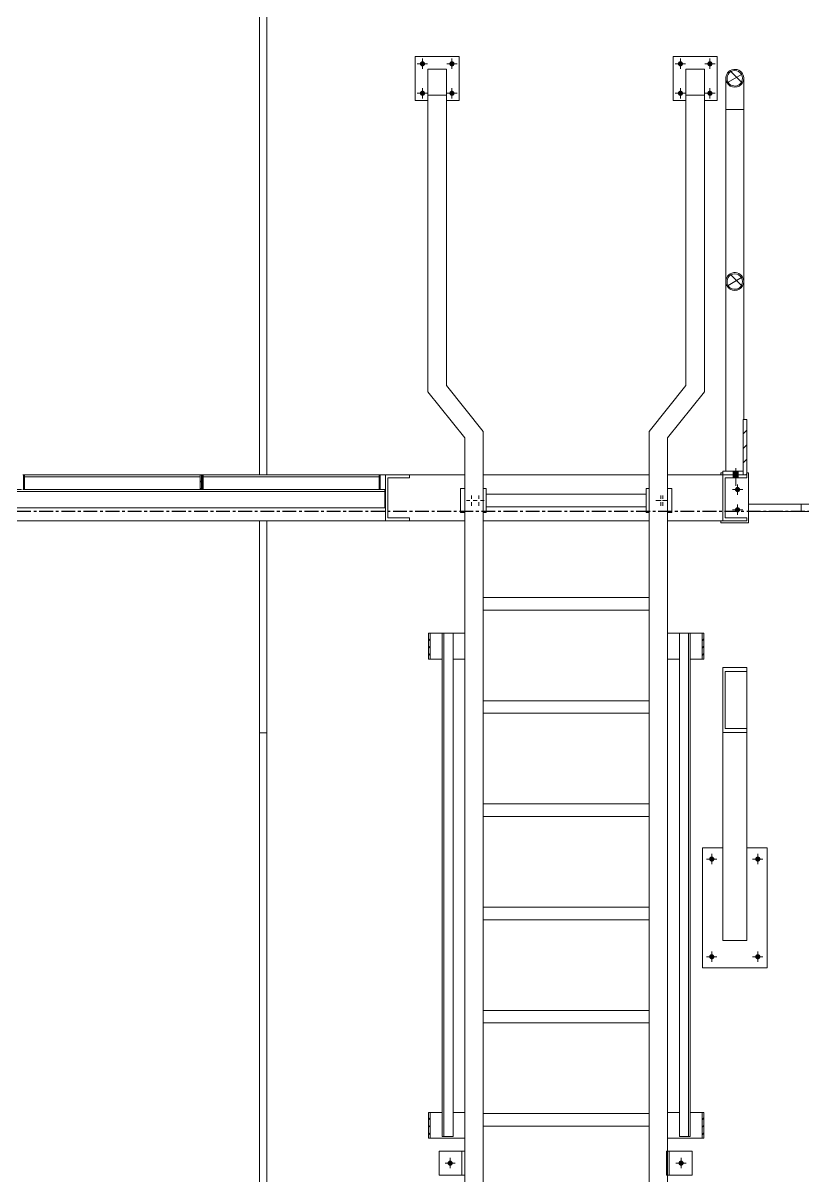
# Model space of a CAD drawing. Header units: millimetres. Extents: x -153298 to 620751, y -313239 to 250031.
# Drawn here: x 108016 to 110132, y 28424 to 31551 of the extents above; entities that cross this region are included whole.
import ezdxf

# ---------------------------------------------------------------- set-up
doc = ezdxf.new("R2010")
doc.units = ezdxf.units.MM
doc.linetypes.add('CENTER', pattern=[2, 1.25, -0.25, 0.25, -0.25])
doc.linetypes.add('XKITLINE00', pattern=[0])
doc.layers.add('000 - EXISTING_BUILDING_MAIN_COLOR_1', color=1, linetype='Continuous')
doc.layers.add('000 - EXISTING_CONCRETE_MAIN_COLOR_1', color=1, linetype='Continuous')
doc.layers.add('Bolt', color=1, linetype='Continuous', lineweight=0)
doc.layers.add('Part', color=2, linetype='Continuous', lineweight=0)

# ---------------------------------------------------------------- blocks, each defined once
blk = doc.blocks.new('*A243242')
at = {"layer": '000 - EXISTING_BUILDING_MAIN_COLOR_1', "linetype": 'XKITLINE00', "lineweight": 0}
for p, q in [((800.158102, 32.471708), (800.182102, 32.495708)), ((800.158102, 32.314553), (800.182102, 32.338553))]:
    blk.add_line(p, q, dxfattribs=at)
blk = doc.blocks.new('*A251250')
at = {"layer": '000 - EXISTING_BUILDING_MAIN_COLOR_1', "linetype": 'XKITLINE00', "lineweight": 0}
for p, q in [((814.892437, 18.788862), (814.892437, 18.788862)), ((814.892437, 18.788862), (814.892437, 18.788862)), ((808.992148, 18.668713), (808.951125, 18.62769)), ((814.93345, 18.66874), (814.892437, 18.627727)), ((808.992148, 18.50754), (808.951125, 18.466517)), ((808.992148, 18.346368), (808.951125, 18.305345)), ((814.93345, 18.507605), (814.892437, 18.466592)), ((814.93345, 18.34647), (814.892437, 18.305456))]:
    blk.add_line(p, q, dxfattribs=at)
blk = doc.blocks.new('*A252251')
at = {"layer": '000 - EXISTING_BUILDING_MAIN_COLOR_1', "linetype": 'XKITLINE00', "lineweight": 0}
for p, q in [((808.992148, 29.068713), (808.951125, 29.02769)), ((814.892437, 29.188862), (814.892437, 29.188862)), ((814.892437, 29.188862), (814.892437, 29.188862)), ((814.93345, 29.06874), (814.892437, 29.027727)), ((808.992148, 28.90754), (808.951125, 28.866517)), ((814.93345, 28.907605), (814.892437, 28.866592)), ((808.992148, 28.746368), (808.951125, 28.705345)), ((814.93345, 28.74647), (814.892437, 28.705456))]:
    blk.add_line(p, q, dxfattribs=at)
blk = doc.blocks.new('*A253252')
at = {"layer": '000 - EXISTING_BUILDING_MAIN_COLOR_1', "linetype": 'XKITLINE00', "lineweight": 0}
blk.add_line((815.342122, 32.628862), (815.342122, 32.628862), dxfattribs=at)
blk.add_line((815.342122, 32.628862), (815.342122, 32.628862), dxfattribs=at)
blk = doc.blocks.new('*A254253')
at = {"layer": '000 - EXISTING_BUILDING_MAIN_COLOR_1', "linetype": 'XKITLINE00', "lineweight": 0}
for p, q in [((803.998102, 32.471708), (804.022102, 32.495708)), ((803.998102, 32.314553), (804.022102, 32.338553))]:
    blk.add_line(p, q, dxfattribs=at)
blk = doc.blocks.new('*A255254')
at = {"layer": '000 - EXISTING_BUILDING_MAIN_COLOR_1', "linetype": 'XKITLINE00', "lineweight": 0}
for p, q in [((804.038102, 32.471708), (804.062102, 32.495708)), ((804.038102, 32.314553), (804.062102, 32.338553))]:
    blk.add_line(p, q, dxfattribs=at)
blk = doc.blocks.new('*A256255')
at = {"layer": '000 - EXISTING_BUILDING_MAIN_COLOR_1', "linetype": 'XKITLINE00', "lineweight": 0}
for p, q in [((807.878102, 32.471708), (807.902102, 32.495708)), ((807.878102, 32.314553), (807.902102, 32.338553))]:
    blk.add_line(p, q, dxfattribs=at)
blk = doc.blocks.new('*A257256')
at = {"layer": '000 - EXISTING_BUILDING_MAIN_COLOR_1', "linetype": 'XKITLINE00', "lineweight": 0}
for p, q in [((815.782121, 33.514554), (815.862121, 33.594554)), ((815.782121, 33.200245), (815.862121, 33.280245)), ((815.782121, 32.885937), (815.862121, 32.965937)), ((815.839357, 32.628863), (815.862121, 32.651628))]:
    blk.add_line(p, q, dxfattribs=at)
blk = doc.blocks.new('*A26142534')
at = {"layer": '000 - EXISTING_BUILDING_MAIN_COLOR_1', "linetype": 'XKITLINE00', "lineweight": 0}
for p, q in [((792.38212, 32.308862), (792.398102, 32.308862)), ((792.422102, 32.308862), (796.238102, 32.308862)), ((796.262102, 32.308862), (796.278102, 32.308862)), ((796.302102, 32.308862), (800.118102, 32.308862)), ((800.142102, 32.308862), (800.158102, 32.308862)), ((800.182102, 32.308862), (803.998102, 32.308862)), ((804.022102, 32.308862), (804.038102, 32.308862)), ((804.062102, 32.308862), (807.878102, 32.308862)), ((808.006182, 32.308862), (807.902102, 32.308862)), ((808.006182, 31.908862), (808.006182, 32.308862)), ((792.38212, 32.268862), (808.006182, 32.268862)), ((792.38212, 31.908862), (808.006182, 31.908862))]:
    blk.add_line(p, q, dxfattribs=at)
blk = doc.blocks.new('*A26152535')
at = {"layer": '000 - EXISTING_BUILDING_MAIN_COLOR_1', "linetype": 'XKITLINE00', "lineweight": 0}
for p, q in [((800.182102, 32.628862), (803.998102, 32.628862)), ((800.182102, 32.580862), (803.998102, 32.580862))]:
    blk.add_line(p, q, dxfattribs=at)
blk = doc.blocks.new('*A26192536')
at = {"layer": '000 - EXISTING_CONCRETE_MAIN_COLOR_1', "linetype": 'XKITLINE00', "lineweight": 0}
blk.add_line((805.286157, 27.028862), (805.446157, 27.028862), dxfattribs=at)
blk = doc.blocks.new('*A26222539')
at = {"layer": '000 - EXISTING_BUILDING_MAIN_COLOR_1', "linetype": 'XKITLINE00', "lineweight": 0}
blk.add_line((805.286157, 32.628862), (805.286157, 68.228862), dxfattribs=at)
blk = doc.blocks.new('*A26252542')
at = {"layer": 'Part', "linetype": 'XKITLINE00', "lineweight": 0}
for p, q in [((805.446157, 32.628862), (805.446157, 68.228862)), ((815.902123, 31.988862), (817.286157, 31.988862))]:
    blk.add_line(p, q, dxfattribs=at)
blk = doc.blocks.new('*A26272544')
at = {"layer": '000 - EXISTING_BUILDING_MAIN_COLOR_1', "linetype": 'XKITLINE00', "lineweight": 0}
for p, q in [((792.38212, 32.628862), (792.398102, 32.628862)), ((796.262102, 32.628862), (796.278102, 32.628862)), ((800.142102, 32.628862), (800.158102, 32.628862)), ((804.022102, 32.628862), (804.038102, 32.628862)), ((807.902102, 32.628862), (808.022182, 32.628862)), ((808.542182, 32.628862), (809.742341, 32.628862)), ((810.142341, 32.628862), (813.742283, 32.628862)), ((814.142283, 32.628862), (815.342123, 32.628862)), ((792.38212, 31.628862), (808.022182, 31.628862)), ((808.542182, 31.628862), (809.742341, 31.628862)), ((810.142341, 31.628862), (813.742283, 31.628862)), ((814.142283, 31.628862), (815.342123, 31.628862))]:
    blk.add_line(p, q, dxfattribs=at)
blk = doc.blocks.new('*A26582571')
at = {"layer": '000 - EXISTING_BUILDING_MAIN_COLOR_1', "linetype": 'XKITLINE00', "lineweight": 0}
blk.add_line((805.286157, 0.788862), (805.286157, 31.628862), dxfattribs=at)
blk = doc.blocks.new('*A26682581')
at = {"layer": '000 - EXISTING_BUILDING_MAIN_COLOR_1', "linetype": 'XKITLINE00', "lineweight": 0}
for p, q in [((814.542872, 34.569255), (814.542872, 40.868862)), ((814.942872, 40.868862), (814.542872, 40.868862)), ((814.942872, 34.428862), (814.942872, 40.868862)), ((813.742283, 33.569255), (814.542872, 34.569255)), ((814.142283, 33.428862), (814.942872, 34.428862)), ((813.742283, 1.428862), (813.742283, 33.569255)), ((814.142283, 29.188862), (814.142283, 33.428862)), ((814.142283, 18.788862), (814.142283, 28.628862)), ((814.142283, 1.428862), (814.142283, 18.228862))]:
    blk.add_line(p, q, dxfattribs=at)
blk = doc.blocks.new('*A26692582')
at = {"layer": '000 - EXISTING_BUILDING_MAIN_COLOR_1', "linetype": 'XKITLINE00', "lineweight": 0}
for p, q in [((809.341752, 40.868862), (808.941752, 40.868862)), ((808.941752, 40.868862), (808.941752, 34.428862)), ((809.341752, 34.569255), (809.341752, 40.868862)), ((810.142341, 33.569255), (809.341752, 34.569255)), ((808.941752, 34.428862), (809.742341, 33.428862)), ((810.142341, 1.428862), (810.142341, 33.569255)), ((809.742341, 29.188862), (809.742341, 33.428862)), ((809.742341, 18.788862), (809.742341, 28.628862)), ((809.742341, 1.428862), (809.742341, 18.228862))]:
    blk.add_line(p, q, dxfattribs=at)
blk = doc.blocks.new('*A26702583')
at = {"layer": 'Part', "linetype": 'XKITLINE00', "lineweight": 0}
for p, q in [((815.902123, 31.828862), (817.286157, 31.828862)), ((805.446157, 0.788862), (805.446157, 31.628862))]:
    blk.add_line(p, q, dxfattribs=at)
blk = doc.blocks.new('*A27272638')
at = {"layer": '000 - EXISTING_BUILDING_MAIN_COLOR_1', "linetype": 'XKITLINE00', "lineweight": 0}
for p, q in [((800.182102, 32.628862), (800.158102, 32.628862)), ((800.158102, 32.628862), (800.158102, 32.308862)), ((800.182102, 32.308862), (800.182102, 32.628862)), ((800.158102, 32.308862), (800.182102, 32.308862))]:
    blk.add_line(p, q, dxfattribs=at)
blk = doc.blocks.new('*A27702680')
at = {"layer": '000 - EXISTING_BUILDING_MAIN_COLOR_1', "linetype": 'XKITLINE00', "lineweight": 0}
for p, q in [((808.94172, 40.868872), (808.941752, 41.428862)), ((808.941752, 41.428862), (809.341752, 41.428862)), ((809.34172, 40.868872), (809.341752, 41.428862)), ((808.94172, 40.868872), (809.34172, 40.868872))]:
    blk.add_line(p, q, dxfattribs=at)
blk = doc.blocks.new('*A27712681')
at = {"layer": '000 - EXISTING_BUILDING_MAIN_COLOR_1', "linetype": 'XKITLINE00', "lineweight": 0}
for p, q in [((809.62193, 41.708862), (808.66193, 41.708862)), ((808.66193, 41.708862), (808.66193, 40.748862)), ((809.62193, 40.748862), (809.62193, 41.708862)), ((808.66193, 40.748862), (808.941725, 40.748862)), ((809.341752, 40.748862), (809.62193, 40.748862))]:
    blk.add_line(p, q, dxfattribs=at)
blk = doc.blocks.new('*A27722682')
at = {"layer": '000 - EXISTING_BUILDING_MAIN_COLOR_1', "linetype": 'XKITLINE00', "lineweight": 0}
for p, q in [((815.455935, 36.738863), (815.748305, 36.907663)), ((815.51772, 36.969448), (815.748305, 36.738863))]:
    blk.add_line(p, q, dxfattribs=at)
for radius, start, end in [(0.1944, 30, 210), (0.1688, 150, 330), (0.1944, 210, 30), (0.1688, 330, 150)]:
    blk.add_arc((815.60212, 36.823263), radius, start, end, dxfattribs=at)
blk = doc.blocks.new('*A27732683')
at = {"layer": '000 - EXISTING_BUILDING_MAIN_COLOR_1'}
for points in [[(814.478, 41.538), (814.474, 41.527), (814.469, 41.518), (814.462, 41.509), (814.454, 41.502), (814.444, 41.497), (814.434, 41.494), (814.423, 41.493), (814.412, 41.494), (814.401, 41.497), (814.392, 41.502), (814.383, 41.509), (814.376, 41.518), (814.371, 41.527), (814.368, 41.538), (814.367, 41.549), (814.368, 41.56), (814.371, 41.57), (814.376, 41.58), (814.383, 41.588), (814.392, 41.595), (814.401, 41.601), (814.412, 41.604), (814.423, 41.605), (814.434, 41.604), (814.444, 41.601), (814.454, 41.595), (814.462, 41.588), (814.469, 41.58), (814.474, 41.57), (814.478, 41.56), (814.479, 41.549)], [(815.118, 41.538), (815.114, 41.527), (815.109, 41.518), (815.102, 41.509), (815.094, 41.502), (815.084, 41.497), (815.074, 41.494), (815.063, 41.493), (815.052, 41.494), (815.041, 41.497), (815.032, 41.502), (815.023, 41.509), (815.016, 41.518), (815.011, 41.527), (815.008, 41.538), (815.007, 41.549), (815.008, 41.56), (815.011, 41.57), (815.016, 41.58), (815.023, 41.588), (815.032, 41.595), (815.041, 41.601), (815.052, 41.604), (815.063, 41.605), (815.074, 41.604), (815.084, 41.601), (815.094, 41.595), (815.102, 41.588), (815.109, 41.58), (815.114, 41.57), (815.118, 41.56), (815.119, 41.549)], [(814.478, 40.898), (814.474, 40.887), (814.469, 40.878), (814.462, 40.869), (814.454, 40.862), (814.444, 40.857), (814.434, 40.854), (814.423, 40.853), (814.412, 40.854), (814.401, 40.857), (814.392, 40.862), (814.383, 40.869), (814.376, 40.878), (814.371, 40.887), (814.368, 40.898), (814.367, 40.909), (814.368, 40.92), (814.371, 40.93), (814.376, 40.94), (814.383, 40.948), (814.392, 40.955), (814.401, 40.961), (814.412, 40.964), (814.423, 40.965), (814.434, 40.964), (814.444, 40.961), (814.454, 40.955), (814.462, 40.948), (814.469, 40.94), (814.474, 40.93), (814.478, 40.92), (814.479, 40.909)], [(815.118, 40.898), (815.114, 40.887), (815.109, 40.878), (815.102, 40.869), (815.094, 40.862), (815.084, 40.857), (815.074, 40.854), (815.063, 40.853), (815.052, 40.854), (815.041, 40.857), (815.032, 40.862), (815.023, 40.869), (815.016, 40.878), (815.011, 40.887), (815.008, 40.898), (815.007, 40.909), (815.008, 40.92), (815.011, 40.93), (815.016, 40.94), (815.023, 40.948), (815.032, 40.955), (815.041, 40.961), (815.052, 40.964), (815.063, 40.965), (815.074, 40.964), (815.084, 40.961), (815.094, 40.955), (815.102, 40.948), (815.109, 40.94), (815.114, 40.93), (815.118, 40.92), (815.119, 40.909)]]:
    blk.add_hatch(color=256, dxfattribs=at).paths.add_polyline_path(points, flags=17)
at = {"layer": '000 - EXISTING_BUILDING_MAIN_COLOR_1', "linetype": 'XKITLINE00', "lineweight": 0}
for p, q in [((814.535, 41.549), (814.311, 41.549)), ((814.423, 41.661), (814.423, 41.437)), ((815.175, 41.549), (814.951, 41.549)), ((815.063, 41.661), (815.063, 41.437)), ((814.535, 40.909), (814.311, 40.909)), ((814.423, 41.021), (814.423, 40.797)), ((815.175, 40.909), (814.951, 40.909)), ((815.063, 41.021), (815.063, 40.797))]:
    blk.add_line(p, q, dxfattribs=at)
blk = doc.blocks.new('*A27742684')
at = {"layer": '000 - EXISTING_BUILDING_MAIN_COLOR_1', "linetype": 'XKITLINE00', "lineweight": 0}
blk.add_line((814.542872, 41.428862), (814.942872, 41.428862), dxfattribs=at)
blk = doc.blocks.new('*A27752685')
at = {"layer": '000 - EXISTING_BUILDING_MAIN_COLOR_1', "linetype": 'XKITLINE00', "lineweight": 0}
for p, q in [((814.542872, 40.868862), (814.542872, 41.428862)), ((814.542872, 41.428862), (814.942872, 41.428862)), ((814.942872, 40.868862), (814.942872, 41.428862)), ((814.542872, 40.868862), (814.942872, 40.868862))]:
    blk.add_line(p, q, dxfattribs=at)
blk = doc.blocks.new('*A27762686')
at = {"layer": '000 - EXISTING_BUILDING_MAIN_COLOR_1', "linetype": 'XKITLINE00', "lineweight": 0}
for p, q in [((814.262695, 40.748862), (814.262695, 41.708862)), ((814.262695, 41.708862), (815.222695, 41.708862)), ((815.222695, 41.708862), (815.222695, 40.748862)), ((814.262695, 40.748862), (814.542872, 40.748862)), ((814.942872, 40.748862), (815.222695, 40.748862))]:
    blk.add_line(p, q, dxfattribs=at)
blk = doc.blocks.new('*A27772687')
at = {"layer": '000 - EXISTING_BUILDING_MAIN_COLOR_1', "linetype": 'XKITLINE00', "lineweight": 0}
for p, q in [((815.455967, 41.150063), (815.748337, 41.318863)), ((815.407752, 41.234345), (815.407752, 40.554463)), ((815.796552, 41.234345), (815.796552, 40.554463)), ((815.50492, 40.554463), (815.407752, 40.554463)), ((815.504952, 40.554463), (815.60212, 40.554463)), ((815.602152, 40.554463), (815.796552, 40.554463))]:
    blk.add_line(p, q, dxfattribs=at)
blk = doc.blocks.new('*A28252735')
at = {"layer": '000 - EXISTING_BUILDING_MAIN_COLOR_1'}
for points in [[(815.673, 32.364), (815.684, 32.361), (815.693, 32.355), (815.702, 32.348), (815.709, 32.34), (815.714, 32.33), (815.717, 32.32), (815.718, 32.309), (815.717, 32.298), (815.714, 32.287), (815.709, 32.278), (815.702, 32.269), (815.693, 32.262), (815.684, 32.257), (815.673, 32.254), (815.662, 32.253), (815.651, 32.254), (815.641, 32.257), (815.631, 32.262), (815.623, 32.269), (815.616, 32.278), (815.61, 32.287), (815.607, 32.298), (815.606, 32.309), (815.607, 32.32), (815.61, 32.33), (815.616, 32.34), (815.623, 32.348), (815.631, 32.355), (815.641, 32.361), (815.651, 32.364), (815.662, 32.365)], [(815.673, 31.924), (815.684, 31.921), (815.693, 31.915), (815.702, 31.908), (815.709, 31.9), (815.714, 31.89), (815.717, 31.88), (815.718, 31.869), (815.717, 31.858), (815.714, 31.847), (815.709, 31.838), (815.702, 31.829), (815.693, 31.822), (815.684, 31.817), (815.673, 31.814), (815.662, 31.813), (815.651, 31.814), (815.641, 31.817), (815.631, 31.822), (815.623, 31.829), (815.616, 31.838), (815.61, 31.847), (815.607, 31.858), (815.606, 31.869), (815.607, 31.88), (815.61, 31.89), (815.616, 31.9), (815.623, 31.908), (815.631, 31.915), (815.641, 31.921), (815.651, 31.924), (815.662, 31.925)]]:
    blk.add_hatch(color=256, dxfattribs=at).paths.add_polyline_path(points, flags=17)
at = {"layer": '000 - EXISTING_BUILDING_MAIN_COLOR_1', "linetype": 'XKITLINE00', "lineweight": 0}
for p, q in [((815.55, 32.309), (815.774, 32.309)), ((815.662, 32.421), (815.662, 32.197)), ((815.55, 31.869), (815.774, 31.869)), ((815.662, 31.981), (815.662, 31.757))]:
    blk.add_line(p, q, dxfattribs=at)
blk = doc.blocks.new('*A28262736')
at = {"layer": '000 - EXISTING_BUILDING_MAIN_COLOR_1'}
for points in [[(815.678, 32.709), (815.678, 32.629), (815.566, 32.629), (815.566, 32.709)], [(815.678, 32.709), (815.678, 32.629), (815.566, 32.629), (815.566, 32.709)], [(815.678, 32.629), (815.678, 32.565), (815.566, 32.565), (815.566, 32.629)], [(815.678, 32.629), (815.678, 32.565), (815.566, 32.565), (815.566, 32.629)]]:
    blk.add_hatch(color=256, dxfattribs=at).paths.add_polyline_path(points, flags=17)
at = {"layer": '000 - EXISTING_BUILDING_MAIN_COLOR_1', "linetype": 'XKITLINE00', "lineweight": 0}
for p, q in [((815.566, 32.709), (815.566, 32.629)), ((815.566, 32.709), (815.566, 32.629)), ((815.566, 32.629), (815.566, 32.565)), ((815.566, 32.629), (815.566, 32.565)), ((815.622, 32.772), (815.622, 32.389)), ((815.622, 32.772), (815.622, 32.389)), ((815.678, 32.709), (815.678, 32.629)), ((815.678, 32.709), (815.678, 32.629)), ((815.678, 32.629), (815.678, 32.565)), ((815.678, 32.629), (815.678, 32.565))]:
    blk.add_line(p, q, dxfattribs=at)
blk = doc.blocks.new('*A28272737')
at = {"layer": '000 - EXISTING_BUILDING_MAIN_COLOR_1', "linetype": 'XKITLINE00', "lineweight": 0}
for p, q in [((809.251141, 18.788862), (808.951125, 18.788862)), ((808.951125, 18.788862), (808.951125, 18.228862)), ((808.992148, 18.228862), (808.992148, 18.788862)), ((809.485705, 18.788862), (809.742352, 18.788862)), ((809.742352, 18.228862), (809.742352, 18.788862)), ((814.141671, 18.788862), (814.399028, 18.788862)), ((814.141671, 18.228862), (814.141671, 18.788862)), ((814.633534, 18.788862), (814.93345, 18.788862)), ((814.892437, 18.788862), (814.892437, 18.228862)), ((814.93345, 18.788862), (814.93345, 18.228862)), ((808.951125, 18.228862), (809.742352, 18.228862)), ((814.93345, 18.228862), (814.141671, 18.228862))]:
    blk.add_line(p, q, dxfattribs=at)
blk = doc.blocks.new('*A28282738')
at = {"layer": '000 - EXISTING_BUILDING_MAIN_COLOR_1', "linetype": 'XKITLINE00', "lineweight": 0}
for p, q in [((809.251064, 18.268862), (809.251064, 29.188862)), ((809.251064, 29.188862), (809.485705, 29.188862)), ((809.285705, 18.268862), (809.285705, 29.188862)), ((809.485705, 29.188862), (809.485705, 18.268862)), ((809.251064, 18.268862), (809.485705, 18.268862))]:
    blk.add_line(p, q, dxfattribs=at)
blk = doc.blocks.new('*A28292739')
at = {"layer": '000 - EXISTING_BUILDING_MAIN_COLOR_1', "linetype": 'XKITLINE00', "lineweight": 0}
for p, q in [((814.399028, 18.268862), (814.399028, 29.188862)), ((814.633669, 29.188862), (814.399028, 29.188862)), ((814.599028, 18.268862), (814.599028, 29.188862)), ((814.633669, 18.268862), (814.633669, 29.188862)), ((814.633669, 18.268862), (814.399028, 18.268862))]:
    blk.add_line(p, q, dxfattribs=at)
blk = doc.blocks.new('*A28302740')
at = {"layer": '000 - EXISTING_BUILDING_MAIN_COLOR_1', "linetype": 'XKITLINE00', "lineweight": 0}
for p, q in [((815.862123, 28.447865), (815.342123, 28.447865)), ((815.342123, 28.447865), (815.342123, 22.52177)), ((815.390123, 27.124161), (815.390123, 28.357356)), ((815.390123, 28.357356), (815.862123, 28.357356)), ((815.862123, 28.447865), (815.862123, 22.52177)), ((815.342123, 27.033652), (815.862123, 27.033652)), ((815.862123, 27.124161), (815.390123, 27.124161)), ((815.342123, 22.52177), (815.862123, 22.52177))]:
    blk.add_line(p, q, dxfattribs=at)
blk = doc.blocks.new('*A28312741')
at = {"layer": '000 - EXISTING_BUILDING_MAIN_COLOR_1', "linetype": 'XKITLINE00', "lineweight": 0}
for p, q in [((810.142352, 27.724862), (813.742272, 27.724862)), ((810.142352, 27.452862), (813.742272, 27.452862))]:
    blk.add_line(p, q, dxfattribs=at)
blk = doc.blocks.new('*A28322742')
at = {"layer": '000 - EXISTING_BUILDING_MAIN_COLOR_1', "linetype": 'XKITLINE00', "lineweight": 0}
for p, q in [((810.142352, 25.484862), (813.742272, 25.484862)), ((810.142352, 25.212862), (813.742272, 25.212862))]:
    blk.add_line(p, q, dxfattribs=at)
blk = doc.blocks.new('*A28332743')
at = {"layer": '000 - EXISTING_BUILDING_MAIN_COLOR_1', "linetype": 'XKITLINE00', "lineweight": 0}
for p, q in [((810.142352, 23.244862), (813.742272, 23.244862)), ((810.142352, 22.972862), (813.742272, 22.972862))]:
    blk.add_line(p, q, dxfattribs=at)
blk = doc.blocks.new('*A28342744')
at = {"layer": '000 - EXISTING_BUILDING_MAIN_COLOR_1', "linetype": 'XKITLINE00', "lineweight": 0}
for p, q in [((810.142352, 18.764862), (813.742272, 18.764862)), ((810.142352, 18.492862), (813.742272, 18.492862))]:
    blk.add_line(p, q, dxfattribs=at)
blk = doc.blocks.new('*A28352745')
at = {"layer": '000 - EXISTING_BUILDING_MAIN_COLOR_1', "linetype": 'XKITLINE00', "lineweight": 0}
for p, q in [((810.142352, 21.004862), (813.742272, 21.004862)), ((810.142352, 20.732862), (813.742272, 20.732862))]:
    blk.add_line(p, q, dxfattribs=at)
blk = doc.blocks.new('*A28362746')
at = {"layer": 'Bolt'}
for points in [[(815.157, 24.278), (815.154, 24.267), (815.149, 24.258), (815.142, 24.249), (815.133, 24.242), (815.124, 24.237), (815.113, 24.234), (815.102, 24.233), (815.091, 24.234), (815.081, 24.237), (815.071, 24.242), (815.063, 24.249), (815.056, 24.258), (815.05, 24.267), (815.047, 24.278), (815.046, 24.289), (815.047, 24.3), (815.05, 24.31), (815.056, 24.32), (815.063, 24.328), (815.071, 24.335), (815.081, 24.341), (815.091, 24.344), (815.102, 24.345), (815.113, 24.344), (815.124, 24.341), (815.133, 24.335), (815.142, 24.328), (815.149, 24.32), (815.154, 24.31), (815.157, 24.3), (815.158, 24.289)], [(816.157, 24.278), (816.154, 24.267), (816.149, 24.258), (816.142, 24.249), (816.133, 24.242), (816.124, 24.237), (816.113, 24.234), (816.102, 24.233), (816.091, 24.234), (816.081, 24.237), (816.071, 24.242), (816.063, 24.249), (816.056, 24.258), (816.05, 24.267), (816.047, 24.278), (816.046, 24.289), (816.047, 24.3), (816.05, 24.31), (816.056, 24.32), (816.063, 24.328), (816.071, 24.335), (816.081, 24.341), (816.091, 24.344), (816.102, 24.345), (816.113, 24.344), (816.124, 24.341), (816.133, 24.335), (816.142, 24.328), (816.149, 24.32), (816.154, 24.31), (816.157, 24.3), (816.158, 24.289)], [(815.157, 22.158), (815.154, 22.147), (815.149, 22.138), (815.142, 22.129), (815.133, 22.122), (815.124, 22.117), (815.113, 22.114), (815.102, 22.113), (815.091, 22.114), (815.081, 22.117), (815.071, 22.122), (815.063, 22.129), (815.056, 22.138), (815.05, 22.147), (815.047, 22.158), (815.046, 22.169), (815.047, 22.18), (815.05, 22.19), (815.056, 22.2), (815.063, 22.208), (815.071, 22.215), (815.081, 22.221), (815.091, 22.224), (815.102, 22.225), (815.113, 22.224), (815.124, 22.221), (815.133, 22.215), (815.142, 22.208), (815.149, 22.2), (815.154, 22.19), (815.157, 22.18), (815.158, 22.169)], [(816.157, 22.158), (816.154, 22.147), (816.149, 22.138), (816.142, 22.129), (816.133, 22.122), (816.124, 22.117), (816.113, 22.114), (816.102, 22.113), (816.091, 22.114), (816.081, 22.117), (816.071, 22.122), (816.063, 22.129), (816.056, 22.138), (816.05, 22.147), (816.047, 22.158), (816.046, 22.169), (816.047, 22.18), (816.05, 22.19), (816.056, 22.2), (816.063, 22.208), (816.071, 22.215), (816.081, 22.221), (816.091, 22.224), (816.102, 22.225), (816.113, 22.224), (816.124, 22.221), (816.133, 22.215), (816.142, 22.208), (816.149, 22.2), (816.154, 22.19), (816.157, 22.18), (816.158, 22.169)]]:
    blk.add_hatch(color=256, dxfattribs=at).paths.add_polyline_path(points, flags=17)
at = {"layer": 'Bolt', "linetype": 'XKITLINE00', "lineweight": 0}
for p, q in [((814.99, 24.289), (815.214, 24.289)), ((815.102, 24.401), (815.102, 24.177)), ((815.99, 24.289), (816.214, 24.289)), ((816.102, 24.401), (816.102, 24.177)), ((815.102, 22.281), (815.102, 22.057)), ((816.102, 22.281), (816.102, 22.057)), ((814.99, 22.169), (815.214, 22.169)), ((815.99, 22.169), (816.214, 22.169))]:
    blk.add_line(p, q, dxfattribs=at)
blk = doc.blocks.new('*A28372747')
at = {"layer": 'Part', "linetype": 'XKITLINE00', "lineweight": 0}
for p, q in [((814.902123, 21.928876), (814.902123, 24.528876)), ((814.902123, 24.528876), (815.342123, 24.528876)), ((815.862123, 24.528876), (816.302123, 24.528876)), ((816.302123, 24.528876), (816.302123, 21.928876)), ((816.302123, 21.928876), (814.902123, 21.928876))]:
    blk.add_line(p, q, dxfattribs=at)
blk = doc.blocks.new('*A28542764')
at = {"layer": '000 - EXISTING_BUILDING_MAIN_COLOR_1', "linetype": 'XKITLINE00', "lineweight": 0}
for p, q in [((809.251141, 29.188862), (808.951125, 29.188862)), ((808.951125, 29.188862), (808.951125, 28.628862)), ((808.992148, 28.628862), (808.992148, 29.188862)), ((809.485705, 29.188862), (809.742352, 29.188862)), ((809.742352, 29.188862), (809.742352, 28.628862)), ((814.141671, 29.188862), (814.399028, 29.188862)), ((814.141671, 29.188862), (814.141671, 28.628862)), ((814.633534, 29.188862), (814.93345, 29.188862)), ((814.892437, 29.188862), (814.892437, 28.628862)), ((814.93345, 29.188862), (814.93345, 28.628862)), ((808.951125, 28.628862), (809.251141, 28.628862)), ((809.742352, 28.628862), (809.485705, 28.628862)), ((814.141671, 28.628862), (814.399028, 28.628862)), ((814.93345, 28.628862), (814.633534, 28.628862))]:
    blk.add_line(p, q, dxfattribs=at)
blk = doc.blocks.new('*A28552765')
at = {"layer": '000 - EXISTING_BUILDING_MAIN_COLOR_1', "linetype": 'XKITLINE00', "lineweight": 0}
for p, q in [((808.542182, 32.628862), (808.022182, 32.628862)), ((808.022182, 32.628862), (808.022182, 31.628862)), ((808.070182, 31.692862), (808.070182, 32.564862)), ((808.070182, 32.564862), (808.542182, 32.564862)), ((808.542182, 32.564862), (808.542182, 32.628862)), ((808.022182, 31.628862), (808.542182, 31.628862)), ((808.542182, 31.692862), (808.070182, 31.692862)), ((808.542182, 31.628862), (808.542182, 31.692862))]:
    blk.add_line(p, q, dxfattribs=at)
blk = doc.blocks.new('*A28562766')
at = {"layer": '000 - EXISTING_BUILDING_MAIN_COLOR_1', "linetype": 'XKITLINE00', "lineweight": 0}
for p, q in [((815.455935, 41.150063), (815.748305, 41.318863)), ((815.51772, 41.380648), (815.748305, 41.150063))]:
    blk.add_line(p, q, dxfattribs=at)
for radius, start, end in [(0.1944, 30, 210), (0.1688, 150, 330), (0.1944, 210, 30), (0.1688, 330, 150)]:
    blk.add_arc((815.60212, 41.234463), radius, start, end, dxfattribs=at)
blk = doc.blocks.new('*A28572767')
at = {"layer": '000 - EXISTING_BUILDING_MAIN_COLOR_1', "linetype": 'XKITLINE00', "lineweight": 0}
for p, q in [((815.862122, 32.628862), (815.342122, 32.628862)), ((815.342122, 32.628862), (815.342122, 31.628862)), ((815.390122, 31.692862), (815.390122, 32.564862)), ((815.390122, 32.564862), (815.862122, 32.564862)), ((815.862122, 32.564862), (815.862122, 32.628862)), ((815.342122, 31.628862), (815.862122, 31.628862)), ((815.862122, 31.692862), (815.390122, 31.692862)), ((815.862122, 31.628862), (815.862122, 31.692862))]:
    blk.add_line(p, q, dxfattribs=at)
blk = doc.blocks.new('*A28582768')
at = {"layer": '000 - EXISTING_BUILDING_MAIN_COLOR_1', "linetype": 'XKITLINE00', "lineweight": 0}
for p, q in [((815.40772, 32.708862), (815.40772, 40.554499)), ((815.79652, 40.554499), (815.40772, 40.554499)), ((815.79652, 33.828863), (815.79652, 40.554499)), ((815.436685, 36.834159), (815.436063, 36.827017)), ((815.436063, 36.827017), (815.436063, 36.819508)), ((815.436063, 36.819508), (815.436685, 36.812367)), ((815.437868, 36.840233), (815.436685, 36.834159)), ((815.436685, 36.812367), (815.437868, 36.806292)), ((815.767556, 36.834159), (815.766373, 36.840233)), ((815.766373, 36.806292), (815.767556, 36.812367)), ((815.768177, 36.827017), (815.767556, 36.834159)), ((815.767556, 36.812367), (815.768177, 36.819508)), ((815.768177, 36.819508), (815.768177, 36.827017))]:
    blk.add_line(p, q, dxfattribs=at)
blk = doc.blocks.new('*A28592769')
at = {"layer": '000 - EXISTING_BUILDING_MAIN_COLOR_1', "linetype": 'XKITLINE00', "lineweight": 0}
for p, q in [((809.934352, 32.068862), (810.008944, 32.068862)), ((810.046352, 32.180862), (810.046352, 32.10627)), ((810.046352, 31.956862), (810.046352, 32.031454)), ((810.158352, 32.068862), (810.08376, 32.068862))]:
    blk.add_line(p, q, dxfattribs=at)
blk = doc.blocks.new('*A28602770')
at = {"layer": '000 - EXISTING_BUILDING_MAIN_COLOR_1', "linetype": 'XKITLINE00', "lineweight": 0}
for p, q in [((809.774352, 32.068862), (809.848944, 32.068862)), ((809.886352, 32.180862), (809.886352, 32.10627)), ((809.886352, 31.956862), (809.886352, 32.031454)), ((809.998352, 32.068862), (809.92376, 32.068862))]:
    blk.add_line(p, q, dxfattribs=at)
blk = doc.blocks.new('*A28612771')
at = {"layer": '000 - EXISTING_BUILDING_MAIN_COLOR_1', "linetype": 'XKITLINE00', "lineweight": 0}
for p, q in [((809.742341, 32.328862), (809.646352, 32.328862)), ((809.646352, 32.328862), (809.646352, 31.808862)), ((810.206352, 32.328862), (810.142352, 32.328862)), ((810.142352, 32.328862), (810.142352, 31.808862)), ((810.206352, 31.808862), (810.206352, 32.328862)), ((809.646352, 31.808862), (809.742341, 31.808862)), ((810.142352, 31.808862), (810.206352, 31.808862))]:
    blk.add_line(p, q, dxfattribs=at)
blk = doc.blocks.new('*A28622772')
at = {"layer": '000 - EXISTING_BUILDING_MAIN_COLOR_1', "linetype": 'XKITLINE00', "lineweight": 0}
for p, q in [((813.926272, 32.068862), (814.000864, 32.068862)), ((814.038272, 32.180862), (814.038272, 32.10627)), ((814.038272, 31.956862), (814.038272, 32.031454)), ((814.150272, 32.068862), (814.07568, 32.068862))]:
    blk.add_line(p, q, dxfattribs=at)
blk = doc.blocks.new('*A28632773')
at = {"layer": '000 - EXISTING_BUILDING_MAIN_COLOR_1', "linetype": 'XKITLINE00', "lineweight": 0}
for p, q in [((810.142352, 29.964862), (813.742272, 29.964862)), ((810.142352, 29.692862), (813.742272, 29.692862))]:
    blk.add_line(p, q, dxfattribs=at)
blk = doc.blocks.new('*A28642774')
at = {"layer": '000 - EXISTING_BUILDING_MAIN_COLOR_1', "linetype": 'XKITLINE00', "lineweight": 0}
for p, q in [((813.886272, 32.068862), (813.960864, 32.068862)), ((813.998272, 32.180862), (813.998272, 32.10627)), ((813.998272, 31.956862), (813.998272, 32.031454)), ((814.110272, 32.068862), (814.03568, 32.068862))]:
    blk.add_line(p, q, dxfattribs=at)
blk = doc.blocks.new('*A28652775')
at = {"layer": '000 - EXISTING_BUILDING_MAIN_COLOR_1', "linetype": 'XKITLINE00', "lineweight": 0}
for p, q in [((813.742272, 32.328862), (813.678272, 32.328862)), ((813.678272, 32.328862), (813.678272, 31.808862)), ((813.742272, 31.808862), (813.742272, 32.328862)), ((814.142283, 32.328862), (814.238272, 32.328862)), ((814.238272, 32.328862), (814.238272, 31.808862)), ((813.678272, 31.808862), (813.742272, 31.808862)), ((814.142283, 31.808862), (814.238272, 31.808862))]:
    blk.add_line(p, q, dxfattribs=at)
blk = doc.blocks.new('*A28662776')
at = {"layer": '000 - EXISTING_BUILDING_MAIN_COLOR_1', "linetype": 'XKITLINE00', "lineweight": 0}
for p, q in [((810.206352, 32.204862), (813.678272, 32.204862)), ((810.206352, 31.932862), (813.678272, 31.932862))]:
    blk.add_line(p, q, dxfattribs=at)
blk = doc.blocks.new('*A28672777')
at = {"layer": '000 - EXISTING_BUILDING_MAIN_COLOR_1', "linetype": 'XKITLINE00', "lineweight": 0}
for p, q in [((815.78212, 32.708862), (815.34212, 32.708862)), ((815.34212, 32.708862), (815.34212, 32.628862))]:
    blk.add_line(p, q, dxfattribs=at)
blk = doc.blocks.new('*A28682778')
at = {"layer": 'Part', "linetype": 'XKITLINE00', "lineweight": 0}
blk.add_line((817.046157, 31.828862), (817.046157, 31.988862), dxfattribs=at)
blk = doc.blocks.new('*A28692779')
at = {"layer": '000 - EXISTING_BUILDING_MAIN_COLOR_1'}
for points in [[(808.877, 41.538), (808.874, 41.527), (808.868, 41.518), (808.862, 41.509), (808.853, 41.502), (808.843, 41.497), (808.833, 41.494), (808.822, 41.493), (808.811, 41.494), (808.8, 41.497), (808.791, 41.502), (808.782, 41.509), (808.775, 41.518), (808.77, 41.527), (808.767, 41.538), (808.766, 41.549), (808.767, 41.56), (808.77, 41.57), (808.775, 41.58), (808.782, 41.588), (808.791, 41.595), (808.8, 41.601), (808.811, 41.604), (808.822, 41.605), (808.833, 41.604), (808.843, 41.601), (808.853, 41.595), (808.862, 41.588), (808.868, 41.58), (808.874, 41.57), (808.877, 41.56), (808.878, 41.549)], [(809.517, 41.538), (809.514, 41.527), (809.508, 41.518), (809.502, 41.509), (809.493, 41.502), (809.483, 41.497), (809.473, 41.494), (809.462, 41.493), (809.451, 41.494), (809.44, 41.497), (809.431, 41.502), (809.422, 41.509), (809.415, 41.518), (809.41, 41.527), (809.407, 41.538), (809.406, 41.549), (809.407, 41.56), (809.41, 41.57), (809.415, 41.58), (809.422, 41.588), (809.431, 41.595), (809.44, 41.601), (809.451, 41.604), (809.462, 41.605), (809.473, 41.604), (809.483, 41.601), (809.493, 41.595), (809.502, 41.588), (809.508, 41.58), (809.514, 41.57), (809.517, 41.56), (809.518, 41.549)], [(808.877, 40.898), (808.874, 40.887), (808.868, 40.878), (808.862, 40.869), (808.853, 40.862), (808.843, 40.857), (808.833, 40.854), (808.822, 40.853), (808.811, 40.854), (808.8, 40.857), (808.791, 40.862), (808.782, 40.869), (808.775, 40.878), (808.77, 40.887), (808.767, 40.898), (808.766, 40.909), (808.767, 40.92), (808.77, 40.93), (808.775, 40.94), (808.782, 40.948), (808.791, 40.955), (808.8, 40.961), (808.811, 40.964), (808.822, 40.965), (808.833, 40.964), (808.843, 40.961), (808.853, 40.955), (808.862, 40.948), (808.868, 40.94), (808.874, 40.93), (808.877, 40.92), (808.878, 40.909)], [(809.517, 40.898), (809.514, 40.887), (809.508, 40.878), (809.502, 40.869), (809.493, 40.862), (809.483, 40.857), (809.473, 40.854), (809.462, 40.853), (809.451, 40.854), (809.44, 40.857), (809.431, 40.862), (809.422, 40.869), (809.415, 40.878), (809.41, 40.887), (809.407, 40.898), (809.406, 40.909), (809.407, 40.92), (809.41, 40.93), (809.415, 40.94), (809.422, 40.948), (809.431, 40.955), (809.44, 40.961), (809.451, 40.964), (809.462, 40.965), (809.473, 40.964), (809.483, 40.961), (809.493, 40.955), (809.502, 40.948), (809.508, 40.94), (809.514, 40.93), (809.517, 40.92), (809.518, 40.909)]]:
    blk.add_hatch(color=256, dxfattribs=at).paths.add_polyline_path(points, flags=17)
at = {"layer": '000 - EXISTING_BUILDING_MAIN_COLOR_1', "linetype": 'XKITLINE00', "lineweight": 0}
for p, q in [((808.934, 41.549), (808.71, 41.549)), ((808.822, 41.661), (808.822, 41.437)), ((809.574, 41.549), (809.35, 41.549)), ((809.462, 41.661), (809.462, 41.437)), ((808.934, 40.909), (808.71, 40.909)), ((808.822, 41.021), (808.822, 40.797)), ((809.574, 40.909), (809.35, 40.909)), ((809.462, 41.021), (809.462, 40.797))]:
    blk.add_line(p, q, dxfattribs=at)
blk = doc.blocks.new('*A28702780')
at = {"layer": '000 - EXISTING_BUILDING_MAIN_COLOR_1', "linetype": 'XKITLINE00', "lineweight": 0}
blk.add_line((808.941752, 41.428862), (809.341752, 41.428862), dxfattribs=at)
blk = doc.blocks.new('*A28712781')
at = {"layer": '000 - EXISTING_BUILDING_MAIN_COLOR_1', "linetype": 'XKITLINE00', "lineweight": 0}
for p, q in [((814.117003, 17.948862), (814.677003, 17.948862)), ((814.117003, 17.428862), (814.117003, 17.948862)), ((814.181003, 17.428862), (814.181003, 17.948862)), ((814.677003, 17.948862), (814.677003, 17.428862)), ((814.117003, 17.428862), (814.677003, 17.428862))]:
    blk.add_line(p, q, dxfattribs=at)
blk = doc.blocks.new('*A28722782')
at = {"layer": '000 - EXISTING_BUILDING_MAIN_COLOR_1', "linetype": 'XKITLINE00', "lineweight": 0}
for p, q in [((809.742661, 17.948862), (809.182661, 17.948862)), ((809.182661, 17.948862), (809.182661, 17.428862)), ((809.678661, 17.428862), (809.678661, 17.948862)), ((809.742661, 17.428862), (809.742661, 17.948862)), ((809.182661, 17.428862), (809.742661, 17.428862))]:
    blk.add_line(p, q, dxfattribs=at)
blk = doc.blocks.new('*A28732783')
at = {"layer": '000 - EXISTING_BUILDING_MAIN_COLOR_1'}
blk.add_hatch(color=256, dxfattribs=at).paths.add_polyline_path([(814.448, 17.744), (814.458, 17.741), (814.468, 17.735), (814.477, 17.728), (814.484, 17.72), (814.489, 17.71), (814.492, 17.7), (814.493, 17.689), (814.492, 17.678), (814.489, 17.667), (814.484, 17.658), (814.477, 17.649), (814.468, 17.642), (814.458, 17.637), (814.448, 17.634), (814.437, 17.633), (814.426, 17.634), (814.416, 17.637), (814.406, 17.642), (814.397, 17.649), (814.39, 17.658), (814.385, 17.667), (814.382, 17.678), (814.381, 17.689), (814.382, 17.7), (814.385, 17.71), (814.39, 17.72), (814.397, 17.728), (814.406, 17.735), (814.416, 17.741), (814.426, 17.744), (814.437, 17.745)], flags=17)
at = {"layer": '000 - EXISTING_BUILDING_MAIN_COLOR_1', "linetype": 'XKITLINE00', "lineweight": 0}
for p, q in [((814.437, 17.801), (814.437, 17.577)), ((814.325, 17.689), (814.549, 17.689))]:
    blk.add_line(p, q, dxfattribs=at)
blk = doc.blocks.new('*A28742784')
at = {"layer": '000 - EXISTING_BUILDING_MAIN_COLOR_1'}
blk.add_hatch(color=256, dxfattribs=at).paths.add_polyline_path([(809.412, 17.634), (809.401, 17.637), (809.392, 17.642), (809.383, 17.649), (809.376, 17.658), (809.371, 17.667), (809.368, 17.678), (809.367, 17.689), (809.368, 17.7), (809.371, 17.71), (809.376, 17.72), (809.383, 17.728), (809.392, 17.735), (809.401, 17.741), (809.412, 17.744), (809.423, 17.745), (809.434, 17.744), (809.444, 17.741), (809.454, 17.735), (809.462, 17.728), (809.469, 17.72), (809.474, 17.71), (809.478, 17.7), (809.479, 17.689), (809.478, 17.678), (809.474, 17.667), (809.469, 17.658), (809.462, 17.649), (809.454, 17.642), (809.444, 17.637), (809.434, 17.634), (809.423, 17.633)], flags=17)
at = {"layer": '000 - EXISTING_BUILDING_MAIN_COLOR_1', "linetype": 'XKITLINE00', "lineweight": 0}
for p, q in [((809.423, 17.801), (809.423, 17.577)), ((809.535, 17.689), (809.311, 17.689))]:
    blk.add_line(p, q, dxfattribs=at)
blk = doc.blocks.new('*A28752785')
at = {"layer": '000 - EXISTING_BUILDING_MAIN_COLOR_1', "linetype": 'XKITLINE00', "lineweight": 0}
for p, q in [((804.022102, 32.628862), (803.998102, 32.628862)), ((803.998102, 32.628862), (803.998102, 32.308862)), ((804.022102, 32.308862), (804.022102, 32.628862)), ((803.998102, 32.308862), (804.022102, 32.308862))]:
    blk.add_line(p, q, dxfattribs=at)
blk = doc.blocks.new('*A28762786')
at = {"layer": '000 - EXISTING_BUILDING_MAIN_COLOR_1', "linetype": 'XKITLINE00', "lineweight": 0}
for p, q in [((804.062102, 32.628862), (804.038102, 32.628862)), ((804.038102, 32.628862), (804.038102, 32.308862)), ((804.062102, 32.308862), (804.062102, 32.628862)), ((804.038102, 32.308862), (804.062102, 32.308862))]:
    blk.add_line(p, q, dxfattribs=at)
blk = doc.blocks.new('*A28772787')
at = {"layer": '000 - EXISTING_BUILDING_MAIN_COLOR_1', "linetype": 'XKITLINE00', "lineweight": 0}
for p, q in [((807.902102, 32.628862), (807.878102, 32.628862)), ((807.878102, 32.628862), (807.878102, 32.308862)), ((807.902102, 32.308862), (807.902102, 32.628862)), ((807.878102, 32.308862), (807.902102, 32.308862))]:
    blk.add_line(p, q, dxfattribs=at)
blk = doc.blocks.new('*A28782788')
at = {"layer": '000 - EXISTING_BUILDING_MAIN_COLOR_1', "linetype": 'XKITLINE00', "lineweight": 0}
for p, q in [((815.862121, 33.828863), (815.782121, 33.828863)), ((815.782121, 33.828863), (815.782121, 32.628863)), ((815.862121, 32.628863), (815.862121, 33.828863)), ((815.782121, 32.628863), (815.862121, 32.628863))]:
    blk.add_line(p, q, dxfattribs=at)
blk = doc.blocks.new('*A28792789')
at = {"layer": '000 - EXISTING_BUILDING_MAIN_COLOR_1', "linetype": 'XKITLINE00', "lineweight": 0}
for p, q in [((804.062102, 32.628862), (807.878102, 32.628862)), ((804.062102, 32.580862), (807.878102, 32.580862))]:
    blk.add_line(p, q, dxfattribs=at)
blk = doc.blocks.new('*A28802790')
at = {"layer": '000 - EXISTING_BUILDING_MAIN_COLOR_1', "linetype": 'XKITLINE00', "lineweight": 0}
for p, q in [((815.302123, 32.628862), (815.302123, 32.668872)), ((815.302123, 32.668872), (815.34212, 32.668872)), ((815.862121, 32.668872), (815.902123, 32.668872)), ((815.902123, 31.588872), (815.902123, 32.668872)), ((815.302123, 31.588872), (815.302123, 31.628862)), ((815.302123, 31.588872), (815.902123, 31.588872))]:
    blk.add_line(p, q, dxfattribs=at)

msp = doc.modelspace()

# ---------------------------------------------------------------- linework, layer by layer
at = {"color": 1, "linetype": 'CENTER', "ltscale": 30}
msp.add_line((114157.3911, 30225.8988), (100044.4995, 30225.8988), dxfattribs=at)

# ---------------------------------------------------------------- block references
at = {"lineweight": 0, "xscale": 125, "yscale": 125, "zscale": 125}
for name in ['*A26222539', '*A26252542', '*A27712681', '*A28692779', '*A27762686', '*A27732683', '*A27702680', '*A28702780', '*A27742684', '*A27752685', '*A28562766', '*A27772687', '*A26692582', '*A26682581', '*A28582768', '*A27722682', '*A28782788', '*A257256', '*A28262736', '*A26272544', '*A27272638', '*A243242', '*A26152535', '*A28752785', '*A254253', '*A28762786', '*A255254', '*A28792789', '*A28772787', '*A256255', '*A28552765', '*A28802790', '*A28672777', '*A253252', '*A28572767', '*A26142534', '*A28612771', '*A28652775', '*A28252735', '*A28602770', '*A28592769', '*A28662776', '*A28642774', '*A28622772', '*A28682778', '*A26192536', '*A26702583', '*A26582571', '*A28632773', '*A252251', '*A28542764', '*A28282738', '*A28292739', '*A28302740', '*A28312741', '*A28322742', '*A28372747', '*A28362746', '*A28332743', '*A28352745', '*A251250', '*A28272737', '*A28342744', '*A28722782', '*A28742784', '*A28712781', '*A28732783']:
    msp.add_blockref(name, (7997.111, 26247.291), dxfattribs=at)

doc.saveas('drawing.dxf')
